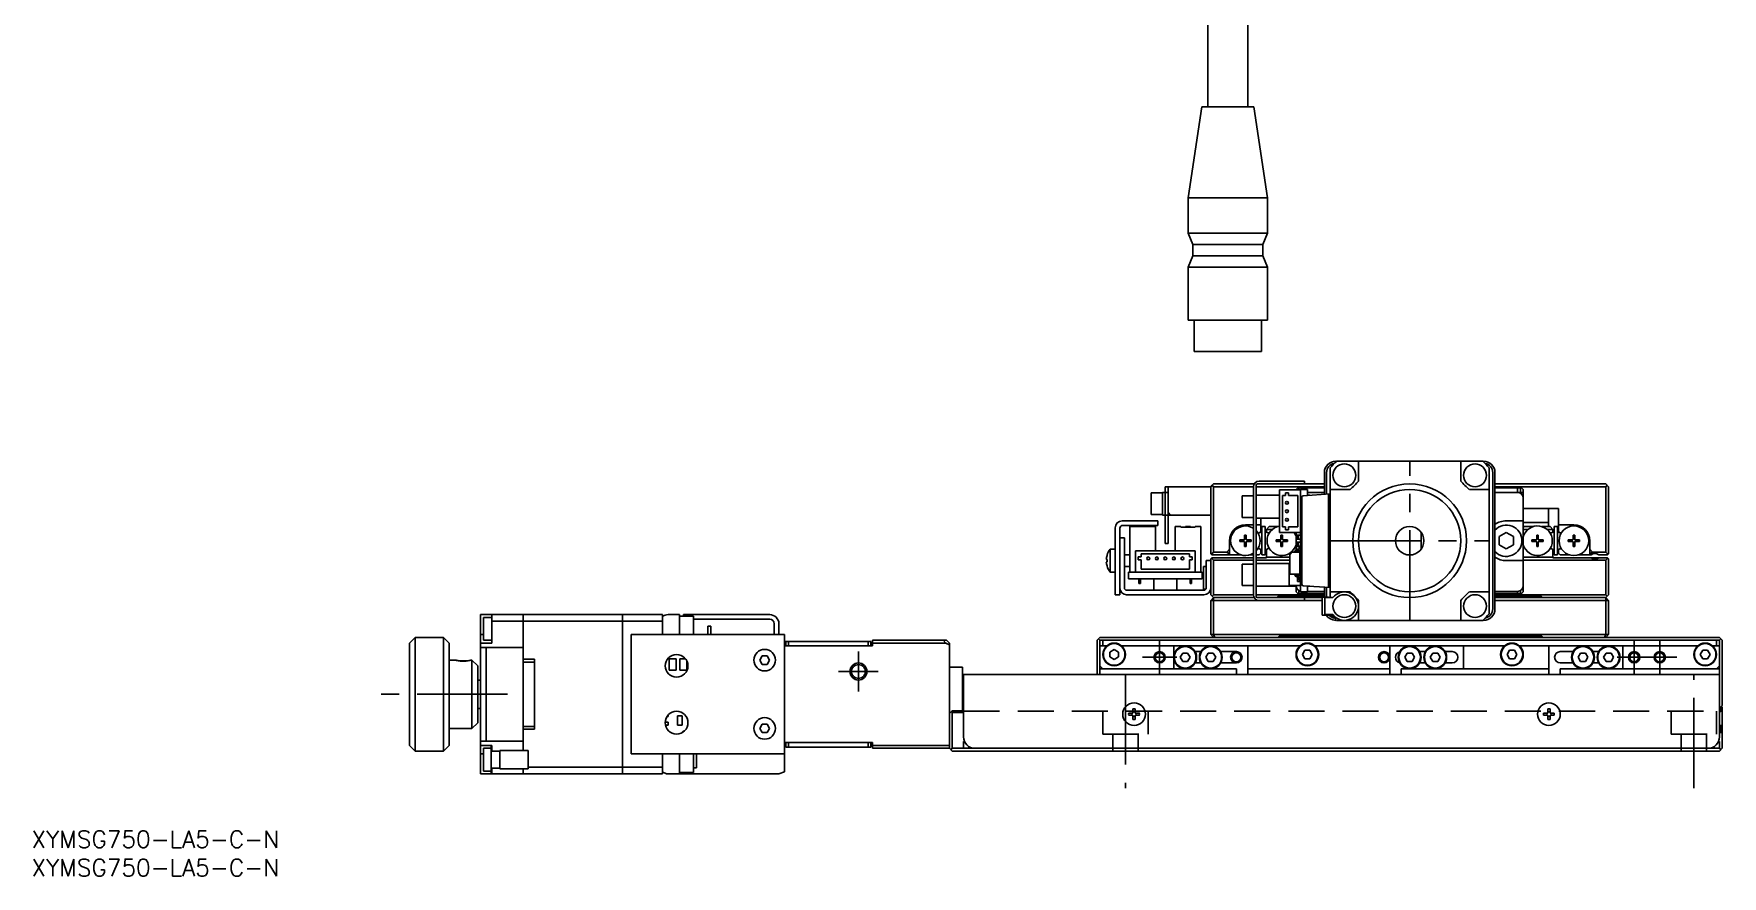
# Model space of a CAD drawing. Extents: x 0 to 484, y -8 to 382.
# Drawn here: x 0.4 to 297.5, y -8 to 140.2 of the extents above; entities that cross this region are included whole.
import ezdxf

# ---------------------------------------------------------------- set-up
doc = ezdxf.new("R2010")
doc.units = 0
doc.header["$LTSCALE"] = 0.5
doc.linetypes.add('CENTER', pattern=[50.8, 31.75, -6.35, 6.35, -6.35])
doc.linetypes.add('DASHED', pattern=[19.05, 12.7, -6.35])
for name, color, linetype in [('MSM_CENTER', 1, 'CENTER'), ('MSM_CONTINUOUS', 7, 'CONTINUOUS'), ('MSM_DASHED', 4, 'DASHED'), ('MSM_NARROW', 5, 'CONTINUOUS'), ('MSM_PART_NUMBER', 7, 'CONTINUOUS')]:
    doc.layers.add(name, color=color, linetype=linetype)
doc.styles.get("Standard").update_dxf_attribs({"font": 'txt.shx', "height": 1, "bigfont": 'bigfont.shx'})

# ---------------------------------------------------------------- blocks, each defined once
blk = doc.blocks.new('*U2')
at = {"layer": 'MSM_PART_NUMBER'}
blk.add_text('XYMSG750-LA5-C-N', height=3, dxfattribs=at).set_placement((0, -3))
blk = doc.blocks.new('*U3')
at = {"layer": 'MSM_PART_NUMBER'}
blk.add_text('XYMSG750-LA5-C-N', height=3, dxfattribs=at).set_placement((0, -8))

msp = doc.modelspace()

# ---------------------------------------------------------------- linework, layer by layer
at = {"layer": 'MSM_CENTER'}
for p, q in [((242.5, 37), (242.5, 65)), ((228.5, 51), (256.5, 51)), ((198.5, 27.5), (198.5, 33.5)), ((282, 27.5), (282, 33.5)), ((286.5, 27.5), (286.5, 33.5)), ((145.5, 31.5), (145.5, 24.5)), ((201.5, 30.5), (195.5, 30.5)), ((289.5, 30.5), (279, 30.5)), ((149, 28), (142, 28)), ((192.5, 27.5), (192.5, 7.5)), ((292.5, 7.5), (292.5, 27.5)), ((83.75, 24), (59.75, 24))]:
    msp.add_line(p, q, dxfattribs=at)
at = {"layer": 'MSM_CONTINUOUS'}
for p, q in [((207, 175.31), (207, 127.31)), ((214, 127.31), (214, 175.31)), ((205.93, 127.31), (203.5, 111.31)), ((205.93, 127.31), (215.07, 127.31)), ((217.5, 111.31), (215.07, 127.31)), ((217.5, 111.31), (203.5, 111.31)), ((203.5, 111.31), (203.5, 105.11)), ((217.5, 105.11), (217.5, 111.31)), ((203.5, 105.11), (217.5, 105.11)), ((203.5, 105.11), (204.35, 103.11)), ((216.65, 103.11), (217.5, 105.11)), ((204.35, 101.11), (203.5, 99.11)), ((216.65, 103.11), (204.35, 103.11)), ((204.35, 103.11), (204.35, 101.11)), ((204.35, 101.11), (216.65, 101.11)), ((216.65, 101.11), (216.65, 103.11)), ((217.5, 99.11), (216.65, 101.11)), ((217.5, 99.11), (203.5, 99.11)), ((203.5, 99.11), (203.5, 89.81)), ((217.5, 89.81), (217.5, 99.11)), ((217.5, 89.81), (203.5, 89.81)), ((204.55, 89.81), (204.55, 84.31)), ((216.45, 84.31), (216.45, 89.81)), ((216.45, 84.31), (204.55, 84.31)), ((227.5, 59.18), (227.5, 63)), ((227.88, 59.21), (227.88, 63)), ((228.5, 41), (228.5, 63.85)), ((229.65, 65), (255.35, 65)), ((233.5, 65), (233.5, 61.5)), ((251.5, 61.5), (251.5, 65)), ((256.5, 63.85), (256.5, 38.15)), ((257.12, 63), (257.12, 39)), ((257.5, 63), (257.5, 39)), ((199, 55.5), (199, 59.5)), ((200, 59.5), (199, 59.5)), ((199.5, 59.5), (199.5, 60.5)), ((199.5, 60.5), (207.5, 60.5)), ((199.5, 59.5), (199.5, 57.5)), ((200, 50.5), (200, 60.5)), ((207.75, 60.75), (207.5, 60.5)), ((207.5, 48.7), (207.5, 60.5)), ((207.75, 60.75), (208, 61)), ((208, 60.5), (207.75, 60.75)), ((208, 61), (215.13, 61)), ((208, 60.5), (208, 49)), ((215, 60.5), (208, 60.5)), ((215, 60.5), (215, 41.5)), ((215.5, 60.8), (215.5, 41.2)), ((227.5, 60.5), (215.5, 60.5)), ((215.7, 61), (224, 61)), ((224, 61.5), (216, 61.5)), ((219.6, 52.43), (219.6, 59.93)), ((219.6, 59.93), (223.3, 59.93)), ((220.65, 59.43), (221.15, 59.43)), ((220.65, 58.93), (220.65, 59.43)), ((221.15, 59.43), (221.15, 58.93)), ((223, 60.5), (222.5, 60)), ((222.5, 60), (222.5, 59.93)), ((223, 59.93), (223, 60.3)), ((223, 60.3), (227.5, 60.3)), ((223.3, 60), (223.3, 42)), ((224.5, 60), (223.3, 60)), ((223.5, 60.3), (223.5, 60)), ((224, 61.5), (224, 61)), ((224, 61), (227.5, 61)), ((224.5, 60), (224.5, 58.97)), ((224.5, 59.5), (227.5, 59.5)), ((232, 60), (228.5, 60)), ((256.5, 60), (253, 60)), ((257.5, 61), (277, 61)), ((277, 60.5), (257.5, 60.5)), ((257.5, 60.3), (262, 60.3)), ((257.5, 59.5), (261.5, 59.5)), ((261.5, 59.5), (261.5, 60.3)), ((261.5, 59.5), (262.5, 59.5)), ((262.5, 60), (262, 60.5)), ((262, 60.3), (262, 59.5)), ((262.5, 42), (262.5, 60)), ((277, 61), (277.5, 60.5)), ((277.25, 60.75), (277, 60.5)), ((277, 49), (277, 60.5)), ((277.5, 60.5), (277.5, 48.7)), ((197, 59.4), (197, 55.6)), ((199, 59.4), (197, 59.4)), ((199.5, 57.5), (199.5, 55.5)), ((213, 58.9), (213, 55.1)), ((215, 58.9), (213, 58.9)), ((219.6, 59), (215.5, 59)), ((220.1, 58.93), (220.65, 58.93)), ((220.1, 53.43), (220.1, 58.93)), ((221.15, 58.93), (222.8, 58.93)), ((222.8, 58.93), (222.8, 53.43)), ((223.5, 43.38), (223.5, 58.62)), ((223.78, 58.92), (228.5, 59.25)), ((224.92, 59), (224.5, 59)), ((228.2, 42.77), (228.2, 59.23)), ((262.5, 56.7), (268.7, 56.7)), ((266.95, 53.5), (266.95, 56.7)), ((268.7, 56.7), (268.7, 52.55)), ((198.2, 54.5), (191.9, 54.5)), ((192, 53.7), (198.2, 53.7)), ((193.25, 45.5), (193.25, 53.5)), ((193.25, 53.5), (197.75, 53.5)), ((197, 55.6), (199, 55.6)), ((197.75, 53.5), (197.75, 49.2)), ((198.2, 54.5), (198.2, 53.7)), ((199, 55.5), (207.5, 55.5)), ((199.5, 55.5), (199.5, 50.5)), ((200.5, 55.5), (200, 56)), ((201.25, 49.2), (201.25, 53.5)), ((201.25, 53.5), (202.25, 53.5)), ((202.25, 53.5), (202.25, 53.4)), ((203.05, 53.4), (203.05, 53.5)), ((203.95, 53.5), (203.05, 53.5)), ((203.42, 53.4), (203.42, 53.5)), ((203.57, 53.4), (203.57, 53.5)), ((203.95, 53.4), (203.95, 53.5)), ((204.75, 53.5), (204.75, 53.4)), ((204.75, 53.5), (205.75, 53.5)), ((205.75, 53.5), (205.75, 45.5)), ((213, 55.1), (215, 55.1)), ((213.6, 53.8), (215, 53.8)), ((215.5, 55), (219.6, 55)), ((215.5, 53.8), (216.3, 53.8)), ((216.3, 52.55), (216.3, 55)), ((217.1, 53.5), (216.5, 53.5)), ((216.5, 53.5), (216.5, 48.5)), ((217.1, 53.5), (217.1, 48.5)), ((217.8, 53.5), (217.3, 53)), ((217.8, 53.5), (219.29, 53.5)), ((262.5, 54.5), (259.5, 54.5)), ((262.5, 54.2), (266.95, 54.2)), ((262.5, 53.5), (264.29, 53.5)), ((262.7, 53.5), (262.5, 53.3)), ((265.71, 53.5), (267.2, 53.5)), ((267.7, 53), (267.2, 53.5)), ((268.5, 53.5), (267.9, 53.5)), ((267.9, 53.5), (267.9, 48.5)), ((268.5, 53.5), (268.5, 48.5)), ((268.7, 53.8), (271.4, 53.8)), ((190.7, 41.5), (190.7, 53.3)), ((191.5, 53.2), (191.5, 41.5)), ((191.5, 51.5), (192.3, 51.5)), ((192.3, 42.7), (192.3, 51.5)), ((204.75, 53.4), (202.25, 53.4)), ((210.8, 51), (210.8, 48.5)), ((212.6, 50.86), (212.6, 51.15)), ((213.39, 51.15), (212.6, 51.15)), ((213.39, 50.86), (212.6, 50.86)), ((213.13, 51.15), (213.13, 50.86)), ((213.45, 52), (213.74, 52)), ((213.45, 51.21), (213.45, 52)), ((213.74, 51.47), (213.45, 51.47)), ((213.45, 50), (213.45, 50.8)), ((213.74, 50.53), (213.45, 50.53)), ((213.74, 51.21), (213.74, 52)), ((213.74, 50), (213.74, 50.8)), ((214.6, 51.15), (213.8, 51.15)), ((214.6, 50.86), (213.8, 50.86)), ((214.07, 50.86), (214.07, 51.15)), ((214.6, 50.86), (214.6, 51.15)), ((216.3, 52.55), (216.04, 52.4)), ((218.34, 53), (217.3, 53)), ((217.3, 53), (217.3, 52.54)), ((217.44, 52.46), (217.3, 52.54)), ((219, 50.86), (219, 51.15)), ((219.79, 51.15), (219, 51.15)), ((219.79, 50.86), (219, 50.86)), ((219.53, 51.15), (219.53, 50.86)), ((219.6, 52.43), (223.3, 52.43)), ((219.85, 52), (220.14, 52)), ((219.85, 51.21), (219.85, 52)), ((220.14, 51.47), (219.85, 51.47)), ((219.85, 50), (219.85, 50.8)), ((220.14, 50.53), (219.85, 50.53)), ((220.65, 53.43), (220.1, 53.43)), ((220.14, 51.21), (220.14, 52)), ((220.14, 50), (220.14, 50.8)), ((221, 51.15), (220.2, 51.15)), ((221, 50.86), (220.2, 50.86)), ((220.47, 50.86), (220.47, 51.15)), ((220.65, 52.93), (220.65, 53.43)), ((221.15, 52.93), (220.65, 52.93)), ((221, 50.86), (221, 51.15)), ((221.15, 53.43), (221.15, 52.93)), ((222.8, 53.43), (221.15, 53.43)), ((222.5, 49.41), (222.5, 52.43)), ((223.3, 52), (222.5, 52)), ((223.3, 51.25), (222.5, 51.25)), ((223.3, 50.75), (222.5, 50.75)), ((222.75, 51.25), (222.75, 52)), ((222.75, 50), (222.75, 50.75)), ((222.87, 51.25), (222.87, 52)), ((222.87, 50), (222.87, 50.75)), ((244.5, 49.5), (244.5, 52.5)), ((258.25, 51.72), (259.5, 52.44)), ((258.25, 50.28), (258.25, 51.72)), ((259.5, 52.44), (260.75, 51.72)), ((260.75, 51.72), (260.75, 50.28)), ((263.34, 53), (262.5, 53)), ((264, 50.86), (264, 51.15)), ((264.79, 51.15), (264, 51.15)), ((264.79, 50.86), (264, 50.86)), ((264.53, 51.15), (264.53, 50.86)), ((264.85, 52), (265.14, 52)), ((264.85, 51.21), (264.85, 52)), ((265.14, 51.47), (264.85, 51.47)), ((264.85, 50), (264.85, 50.8)), ((265.14, 50.53), (264.85, 50.53)), ((265.14, 51.21), (265.14, 52)), ((265.14, 50), (265.14, 50.8)), ((266, 51.15), (265.2, 51.15)), ((266, 50.86), (265.2, 50.86)), ((265.47, 50.86), (265.47, 51.15)), ((266, 50.86), (266, 51.15)), ((267.7, 53), (266.66, 53)), ((267.7, 52.54), (267.56, 52.46)), ((267.7, 53), (267.7, 52.54)), ((268.7, 52.55), (268.96, 52.4)), ((270.4, 50.86), (270.4, 51.15)), ((271.19, 51.15), (270.4, 51.15)), ((271.19, 50.86), (270.4, 50.86)), ((270.93, 51.15), (270.93, 50.86)), ((271.25, 52), (271.54, 52)), ((271.25, 51.21), (271.25, 52)), ((271.54, 51.47), (271.25, 51.47)), ((271.25, 50), (271.25, 50.8)), ((271.54, 50.53), (271.25, 50.53)), ((271.54, 51.21), (271.54, 52)), ((271.54, 50), (271.54, 50.8)), ((272.4, 51.15), (271.6, 51.15)), ((272.4, 50.86), (271.6, 50.86)), ((271.87, 50.86), (271.87, 51.15)), ((272.4, 50.86), (272.4, 51.15)), ((274.2, 48.5), (274.2, 51)), ((189.11, 47.7), (189.24, 47.7)), ((189.24, 48.45), (189.24, 48.43)), ((189.24, 47.7), (189.24, 47.3)), ((189.8, 49.5), (189.8, 45.5)), ((190.7, 49.5), (189.8, 49.5)), ((193.25, 48.5), (192.3, 48.5)), ((194.25, 49.2), (194.25, 45.5)), ((194.25, 49.2), (204.75, 49.2)), ((194.75, 48.15), (195.25, 48.15)), ((194.75, 47.65), (194.75, 48.15)), ((195.25, 47.65), (194.75, 47.65)), ((195.25, 48.7), (203.75, 48.7)), ((195.25, 48.15), (195.25, 48.7)), ((195.25, 46), (195.25, 47.65)), ((199.5, 50.5), (200, 50.5)), ((203.75, 48.7), (203.75, 48.15)), ((203.75, 48.15), (204.25, 48.15)), ((204.25, 47.65), (203.75, 47.65)), ((203.75, 47.65), (203.75, 46)), ((204.25, 48.15), (204.25, 47.65)), ((204.75, 49.2), (204.75, 45.5)), ((207.5, 48.7), (207.6, 48.6)), ((207.5, 47.8), (207.65, 47.95)), ((207.5, 41.5), (207.5, 47.8)), ((207.6, 48.6), (208, 49)), ((207.7, 48.5), (207.6, 48.6)), ((207.65, 47.95), (207.7, 48)), ((208, 47.6), (207.65, 47.95)), ((212.89, 48.5), (207.7, 48.5)), ((207.7, 48), (215, 48)), ((208, 49), (210.3, 49)), ((208, 47.6), (208, 41.5)), ((215, 47.6), (208, 47.6)), ((210.8, 49.5), (210.3, 49)), ((210.3, 49), (210.8, 48.65)), ((213.45, 50), (213.74, 50)), ((214.31, 48.5), (215, 48.5)), ((215.5, 48.5), (216, 48.5)), ((215.5, 48), (217.3, 48)), ((221.42, 47.6), (215.5, 47.6)), ((216, 48.5), (216.3, 48.8)), ((216.04, 49.6), (216.3, 49.45)), ((216.3, 48.8), (216.3, 49.45)), ((217.1, 48.5), (216.5, 48.5)), ((217.3, 49.46), (217.68, 49.67)), ((217.3, 48), (217.3, 49.46)), ((217.3, 48.1), (221.42, 48.1)), ((219.85, 50), (220.14, 50)), ((221.42, 45.2), (221.42, 48.58)), ((221.45, 48.65), (221.77, 48.97)), ((221.84, 49), (223.1, 49)), ((222.31, 49.11), (222.31, 49)), ((223.07, 50), (222.5, 50)), ((223.06, 49.5), (222.5, 49.5)), ((222.54, 49.11), (222.54, 49)), ((222.97, 49.44), (222.64, 49.44)), ((222.64, 49.21), (222.97, 49.21)), ((222.75, 49.44), (222.75, 49.5)), ((222.75, 49), (222.75, 49.21)), ((222.87, 49.44), (222.87, 49.5)), ((222.87, 49), (222.87, 49.21)), ((223.07, 49.54), (223.07, 50.05)), ((223.07, 50.05), (223.3, 50.05)), ((223.07, 49.8), (223.3, 49.8)), ((223.07, 49.73), (223.3, 49.73)), ((223.2, 48.9), (223.2, 45.2)), ((223.3, 48.31), (223.2, 48.31)), ((223.3, 49.5), (223.3, 49.5)), ((259.5, 49.56), (258.25, 50.28)), ((260.75, 50.28), (259.5, 49.56)), ((262.5, 48.1), (267.7, 48.1)), ((277, 47.6), (262.5, 47.6)), ((264.85, 50), (265.14, 50)), ((267.32, 49.67), (267.7, 49.46)), ((267.7, 49.46), (267.7, 48)), ((267.7, 48), (277.3, 48)), ((268.5, 48.5), (267.9, 48.5)), ((268.96, 49.6), (268.7, 49.45)), ((268.7, 49.45), (268.7, 48.8)), ((268.7, 48.8), (269, 48.5)), ((269, 48.5), (270.69, 48.5)), ((271.25, 50), (271.54, 50)), ((272.11, 48.5), (274.44, 48.5)), ((274.7, 49), (274.2, 49.5)), ((274.2, 48.65), (274.7, 49)), ((274.7, 49), (277, 49)), ((277.3, 48.5), (275.76, 48.5)), ((277, 49), (277.4, 48.6)), ((277.35, 47.95), (277, 47.6)), ((277, 41.5), (277, 47.6)), ((277.5, 48.7), (277.3, 48.5)), ((277.3, 48), (277.35, 47.95)), ((277.35, 47.95), (277.5, 47.8)), ((277.5, 47.8), (277.5, 41.5)), ((189.24, 47.3), (189.11, 47.3)), ((189.24, 46.57), (189.24, 46.55)), ((189.8, 45.5), (190.7, 45.5)), ((192.3, 46.5), (193.25, 46.5)), ((193, 44.3), (193, 45.5)), ((206, 45.5), (193, 45.5)), ((203.75, 46), (195.25, 46)), ((206, 44.3), (206, 45.5)), ((206.2, 42.5), (206.2, 46.5)), ((206.7, 46.5), (206.2, 46.5)), ((206.7, 42.7), (206.7, 47.5)), ((206.7, 47.5), (207.5, 47.5)), ((213, 46.9), (213, 43.1)), ((215, 46.9), (213, 46.9)), ((221.42, 47), (215.5, 47)), ((221.3, 46.9), (221.3, 43.1)), ((221.42, 46.9), (221.3, 46.9)), ((223.1, 45.1), (221.52, 45.1)), ((222.31, 45.1), (222.31, 44.99)), ((222.54, 45.1), (222.54, 44.99)), ((222.64, 44.89), (222.97, 44.89)), ((222.97, 44.66), (222.64, 44.66)), ((222.75, 44.89), (222.75, 45.1)), ((222.75, 43.83), (222.75, 44.66)), ((223.3, 47.5), (223.2, 47.5)), ((223.3, 46.9), (223.2, 46.9)), ((223.3, 46.78), (223.2, 46.78)), ((223.3, 44.78), (223.22, 44.78)), ((259.5, 47.5), (262.5, 47.5)), ((192.7, 42.3), (206.3, 42.3)), ((206, 44.3), (193, 44.3)), ((194.87, 44.3), (194.87, 43.5)), ((194.87, 43.5), (195.12, 43.5)), ((195.12, 44.3), (195.12, 43.5)), ((197.5, 44.3), (197.5, 42.3)), ((201.5, 42.3), (201.5, 44.3)), ((203.87, 44.3), (203.87, 43.5)), ((203.87, 43.5), (204.12, 43.5)), ((204.12, 44.3), (204.12, 43.5)), ((206.2, 42.5), (206.65, 42.5)), ((213, 43.1), (215, 43.1)), ((215.5, 43), (222.5, 43)), ((221.3, 43.1), (223.3, 43.1)), ((222.5, 43), (222.5, 42.5)), ((222.5, 42.5), (222.7, 42.5)), ((222.5, 42), (222.5, 42.5)), ((222.5, 42), (223, 41.5)), ((223.3, 43.83), (222.75, 43.83)), ((223, 41.7), (223, 42.23)), ((227.5, 41.7), (223, 41.7)), ((223.07, 44.56), (223.07, 44.05)), ((223.3, 44.36), (223.07, 44.36)), ((223.3, 44.3), (223.07, 44.3)), ((223.3, 44.05), (223.07, 44.05)), ((224.5, 42), (223.3, 42)), ((223.5, 42), (223.5, 41.7)), ((228.5, 42.75), (223.78, 43.08)), ((224.5, 43.03), (224.5, 42)), ((224.5, 43), (224.92, 43)), ((224.5, 42.1), (227.5, 42.1)), ((227.5, 41.1), (227.5, 42.82)), ((227.88, 41.1), (227.88, 42.79)), ((228.5, 42), (232, 42)), ((253, 42), (256.5, 42)), ((257.5, 42.1), (261.5, 42.1)), ((262, 41.7), (257.5, 41.7)), ((261.5, 41.7), (261.5, 42.1)), ((262, 42.23), (262, 41.7)), ((262, 41.5), (262.5, 42)), ((262.3, 42.5), (262.5, 42.5)), ((191.5, 41.5), (190.7, 41.5)), ((192.7, 41.5), (206.3, 41.5)), ((207.75, 41.25), (207.5, 41.5)), ((207.5, 40.5), (208, 41)), ((207.5, 40.5), (216, 40.5)), ((207.5, 34.5), (207.5, 40.5)), ((208, 41.5), (207.75, 41.25)), ((208, 41), (207.75, 41.25)), ((208, 41.5), (215, 41.5)), ((208, 41), (208, 34.5)), ((215.13, 41), (208, 41)), ((215.5, 41.5), (227.5, 41.5)), ((215.7, 41), (224, 41)), ((224, 40.5), (216, 40.5)), ((219.1, 41), (219.4, 41.3)), ((227.5, 41.3), (219.4, 41.3)), ((224, 41), (227.1, 41)), ((224, 41), (224, 40.5)), ((227.1, 40.5), (224, 40.5)), ((228.2, 41.1), (227.1, 41.1)), ((227.1, 41.1), (227.1, 37.9)), ((227.6, 38), (227.6, 41)), ((227.6, 41), (229, 41)), ((228.2, 41), (228.2, 41.1)), ((233.5, 40.5), (233.5, 37)), ((251.5, 37), (251.5, 40.5)), ((257.5, 41.5), (277, 41.5)), ((265.6, 41.3), (257.5, 41.3)), ((257.5, 41), (277, 41)), ((277.5, 40.5), (257.5, 40.5)), ((265.6, 41.3), (265.9, 41)), ((277.25, 41.25), (277, 41.5)), ((277.5, 41.5), (277, 41)), ((277, 34.5), (277, 41)), ((277.5, 40.5), (277, 41)), ((277.5, 40.5), (277.5, 34.5)), ((79, 38), (86.5, 38)), ((79, 10), (79, 38)), ((79.5, 33.5), (79.5, 37.5)), ((81, 37.5), (79.5, 37.5)), ((81, 38), (81, 33)), ((86.5, 36.85), (81, 36.85)), ((86.5, 14.1), (86.5, 38)), ((86.5, 37.99), (86.51, 37.99)), ((86.5, 36.84), (86.51, 36.84)), ((86.51, 38), (86.51, 29.65)), ((104, 38), (86.51, 38)), ((104, 36.85), (86.51, 36.85)), ((104, 10), (104, 38)), ((104, 37.99), (104.01, 37.99)), ((104, 36.84), (104.01, 36.84)), ((111, 38), (104.01, 38)), ((104.01, 38), (104.01, 10)), ((111, 36.85), (104.01, 36.85)), ((111, 38), (111, 34.5)), ((112, 38), (114, 38)), ((114, 38), (114, 34.5)), ((116.5, 37.75), (114, 37.75)), ((114.7, 37.75), (114.7, 38)), ((114.7, 38), (129.9, 38)), ((115.2, 38), (115.2, 37.75)), ((116.5, 34.5), (116.5, 37.75)), ((129.9, 37.2), (116.5, 37.2)), ((119, 34.5), (119, 36)), ((119.5, 36), (119, 36)), ((119.5, 34.5), (119.5, 36)), ((130.7, 34.5), (130.7, 36.4)), ((131.5, 34.5), (131.5, 36.4)), ((227.1, 37.9), (228.2, 37.9)), ((229, 38), (227.6, 38)), ((228.2, 37.9), (228.2, 38)), ((255.35, 37), (229.65, 37)), ((67.5, 34), (66.5, 33)), ((66.5, 15), (66.5, 33)), ((67.5, 34), (67.5, 14)), ((72.5, 34), (67.5, 34)), ((72.5, 14), (72.5, 34)), ((73.5, 33), (72.5, 34)), ((73.5, 33), (73.5, 15)), ((79, 34.5), (79.5, 34.5)), ((81, 33), (79, 33)), ((79.5, 33.5), (81, 33.5)), ((105.5, 13.5), (105.5, 34.5)), ((105.5, 34.5), (132.5, 34.5)), ((132.5, 10.38), (132.5, 34.5)), ((147.7, 33.3), (132.5, 33.3)), ((132.7, 32.5), (132.7, 33.3)), ((133.2, 33.3), (133.2, 32.5)), ((147.2, 32.5), (147.2, 33.3)), ((147.7, 33.3), (147.7, 32.5)), ((148, 33.5), (148, 32.5)), ((148, 33.5), (161, 33.5)), ((160.89, 33), (148, 33)), ((160.89, 33), (160.39, 33.5)), ((161.5, 32.69), (160.89, 33)), ((161, 33.5), (161.5, 33)), ((161.5, 14.5), (161.5, 33)), ((188, 34), (187.5, 33.5)), ((187.5, 27.5), (187.5, 33.5)), ((188, 33.5), (187.75, 33.75)), ((188, 34), (297, 34)), ((188, 33.5), (297, 33.5)), ((188, 33.5), (188, 27.5)), ((188.5, 33.5), (188.5, 32.5)), ((207.5, 34.5), (277.5, 34.5)), ((207.5, 34.5), (208, 34)), ((208.21, 34), (208, 34.5)), ((219.3, 34), (219.6, 34.3)), ((265.7, 34.3), (219.6, 34.3)), ((265.7, 34.3), (266, 34)), ((277, 34.5), (276.79, 34)), ((277.5, 34.5), (277, 34)), ((296.5, 32.5), (296.5, 33.5)), ((297.25, 33.75), (297, 34)), ((297.25, 33.75), (297, 33.5)), ((297, 33.5), (297, 16.5)), ((297.5, 33.5), (297.25, 33.75)), ((297.5, 33.5), (297.5, 22)), ((74.75, 30), (73.5, 30)), ((77.25, 30), (77.5, 30)), ((77.5, 18), (77.5, 30)), ((77.5, 30), (78.5, 29)), ((79.2, 32.23), (79, 32.23)), ((79.2, 32.25), (79.2, 32.23)), ((79.2, 32.25), (80, 32.25)), ((80, 15.75), (80, 32.25)), ((80, 32.24), (80.01, 32.24)), ((80.01, 32.25), (86.5, 32.25)), ((80.01, 32.25), (80.01, 15.75)), ((86.51, 30.15), (88.5, 30.15)), ((88.5, 17.85), (88.5, 30.15)), ((112.18, 30.22), (112.18, 28.22)), ((113.43, 30.22), (112.18, 30.22)), ((113.43, 28.22), (113.43, 30.22)), ((115.08, 30.22), (114.08, 30.22)), ((114.08, 30.22), (114.08, 28.22)), ((115.33, 28.22), (115.33, 29.8)), ((128.13, 30), (128.57, 30.75)), ((128.57, 29.25), (128.13, 30)), ((128.57, 30.75), (129.43, 30.75)), ((129.43, 30.75), (129.87, 30)), ((129.87, 30), (129.43, 29.25)), ((132.5, 32.5), (148, 32.5)), ((189.18, 32.5), (188, 32.5)), ((189.75, 31.43), (190.5, 31.87)), ((189.75, 30.57), (189.75, 31.43)), ((190.5, 30.13), (189.75, 30.57)), ((190.5, 31.87), (191.25, 31.43)), ((191.25, 30.57), (190.5, 30.13)), ((191.25, 31.43), (191.25, 30.57)), ((223.18, 32.5), (191.82, 32.5)), ((201, 32.5), (201, 28.5)), ((202.13, 30.5), (202.57, 31.25)), ((202.57, 29.75), (202.13, 30.5)), ((202.57, 31.25), (203.43, 31.25)), ((203.43, 29.75), (202.57, 29.75)), ((203.43, 31.25), (203.87, 30.5)), ((203.87, 30.5), (203.43, 29.75)), ((205.77, 31.5), (204.73, 31.5)), ((206.63, 30.5), (207.07, 31.25)), ((207.07, 29.75), (206.63, 30.5)), ((207.07, 31.25), (207.93, 31.25)), ((207.93, 29.75), (207.07, 29.75)), ((207.93, 31.25), (208.37, 30.5)), ((208.37, 30.5), (207.93, 29.75)), ((212, 31.5), (209.23, 31.5)), ((214, 27.5), (214, 32.5)), ((223.63, 31), (224.07, 31.75)), ((224.07, 30.25), (223.63, 31)), ((224.07, 31.75), (224.93, 31.75)), ((224.93, 30.25), (224.07, 30.25)), ((224.93, 31.75), (225.37, 31)), ((225.37, 31), (224.93, 30.25)), ((259.18, 32.5), (225.82, 32.5)), ((239, 27.5), (239, 32.5)), ((241.63, 30.5), (242.07, 31.25)), ((242.07, 29.75), (241.63, 30.5)), ((242.07, 31.25), (242.93, 31.25)), ((242.93, 29.75), (242.07, 29.75)), ((242.93, 31.25), (243.37, 30.5)), ((243.37, 30.5), (242.93, 29.75)), ((245.27, 31.5), (244.23, 31.5)), ((246.13, 30.5), (246.57, 31.25)), ((246.57, 29.75), (246.13, 30.5)), ((246.57, 31.25), (247.43, 31.25)), ((247.43, 29.75), (246.57, 29.75)), ((247.43, 31.25), (247.87, 30.5)), ((247.87, 30.5), (247.43, 29.75)), ((250, 31.5), (248.73, 31.5)), ((252, 32.5), (252, 28.5)), ((259.63, 31), (260.07, 31.75)), ((260.07, 30.25), (259.63, 31)), ((260.07, 31.75), (260.93, 31.75)), ((260.93, 30.25), (260.07, 30.25)), ((260.93, 31.75), (261.37, 31)), ((261.37, 31), (260.93, 30.25)), ((293.18, 32.5), (261.82, 32.5)), ((267, 27.5), (267, 32.5)), ((271.27, 31.5), (269, 31.5)), ((272.13, 30.5), (272.57, 31.25)), ((272.57, 29.75), (272.13, 30.5)), ((272.57, 31.25), (273.43, 31.25)), ((273.43, 29.75), (272.57, 29.75)), ((273.43, 31.25), (273.87, 30.5)), ((273.87, 30.5), (273.43, 29.75)), ((275.77, 31.5), (274.73, 31.5)), ((276.63, 30.5), (277.07, 31.25)), ((277.07, 29.75), (276.63, 30.5)), ((277.07, 31.25), (277.93, 31.25)), ((277.93, 29.75), (277.07, 29.75)), ((277.93, 31.25), (278.37, 30.5)), ((278.37, 30.5), (277.93, 29.75)), ((280, 32.5), (280, 28.5)), ((293.63, 31), (294.07, 31.75)), ((294.07, 30.25), (293.63, 31)), ((294.07, 31.75), (294.93, 31.75)), ((294.93, 30.25), (294.07, 30.25)), ((294.93, 31.75), (295.37, 31)), ((295.37, 31), (294.93, 30.25)), ((297, 32.5), (295.82, 32.5)), ((78.5, 29), (78.5, 19)), ((86.5, 29.65), (88.5, 29.65)), ((112.18, 28.22), (113.43, 28.22)), ((114.08, 28.22), (115.33, 28.22)), ((129.43, 29.25), (128.57, 29.25)), ((163.8, 28.75), (161.5, 28.75)), ((163.8, 28.75), (163.8, 21.1)), ((164, 27), (163.8, 27)), ((164, 27.5), (164, 16.5)), ((164, 27.5), (297, 27.5)), ((188.5, 28.5), (188, 29)), ((188, 28.5), (212, 28.5)), ((204.73, 29.5), (205.77, 29.5)), ((209.23, 29.5), (212, 29.5)), ((212, 27.5), (212, 28.5)), ((214, 28.5), (239, 28.5)), ((267, 28.5), (241, 28.5)), ((241, 28.5), (241, 27.5)), ((244.23, 29.5), (245.27, 29.5)), ((248.73, 29.5), (250, 29.5)), ((269, 29.5), (271.27, 29.5)), ((297, 28.5), (269, 28.5)), ((269, 28.5), (269, 27.5)), ((274.73, 29.5), (275.77, 29.5)), ((297, 29), (296.5, 28.5)), ((79, 26.5), (78.5, 26.5)), ((78.5, 21.5), (79, 21.5)), ((161.85, 20.95), (161.5, 20.6)), ((162, 21.1), (161.85, 20.95)), ((161.85, 20.95), (162, 20.8)), ((161.9, 21), (164, 21)), ((162, 21.1), (164, 21.1)), ((162, 20.8), (162, 14.5)), ((164, 20.8), (162, 20.8)), ((193.8, 20.7), (193.8, 21.43)), ((194.2, 21.43), (194.2, 20.7)), ((266.8, 20.7), (266.8, 21.43)), ((267.2, 21.43), (267.2, 20.7)), ((297, 21.7), (297.1, 21.6)), ((297, 21.5), (297.1, 21.6)), ((297, 21.4), (297.1, 21.4)), ((297, 21.2), (297.5, 21.2)), ((297, 20.8), (297.2, 21)), ((297, 21), (297.5, 21)), ((297.1, 21.6), (297.5, 22)), ((297.35, 21.85), (297.5, 21.7)), ((297.4, 21.9), (297.4, 21.7)), ((297.5, 21.7), (297.5, 14.5)), ((73.5, 18), (77.5, 18)), ((78.5, 19), (77.5, 18)), ((86.5, 18.35), (88.5, 18.35)), ((86.51, 18.35), (86.51, 14.1)), ((86.51, 17.85), (88.5, 17.85)), ((112, 19.08), (111.5, 19.08)), ((111.55, 18.58), (112, 18.58)), ((111.81, 20.08), (112, 20.08)), ((112, 20.33), (112, 20.08)), ((112, 19.08), (112, 18.58)), ((113.67, 20.18), (113.67, 18.58)), ((114.47, 20.18), (113.67, 20.18)), ((113.67, 18.58), (114.47, 18.58)), ((114.47, 18.58), (114.47, 20.18)), ((128.13, 18), (128.57, 18.75)), ((128.57, 17.25), (128.13, 18)), ((128.57, 18.75), (129.43, 18.75)), ((129.43, 18.75), (129.87, 18)), ((129.87, 18), (129.43, 17.25)), ((193.07, 20.7), (193.8, 20.7)), ((193.8, 20.3), (193.07, 20.3)), ((193.8, 19.57), (193.8, 20.3)), ((194.2, 20.7), (194.93, 20.7)), ((194.2, 20.3), (194.2, 19.57)), ((194.93, 20.3), (194.2, 20.3)), ((266.07, 20.7), (266.8, 20.7)), ((266.8, 20.3), (266.07, 20.3)), ((266.8, 19.57), (266.8, 20.3)), ((267.2, 20.7), (267.93, 20.7)), ((267.2, 20.3), (267.2, 19.57)), ((267.93, 20.3), (267.2, 20.3)), ((297.3, 18.5), (297, 18.5)), ((297.3, 17.3), (297.3, 18.5)), ((66.5, 15), (67.5, 14)), ((72.5, 14), (73.5, 15)), ((79, 15.77), (79.2, 15.77)), ((79, 15), (81, 15)), ((79.2, 15.77), (79.2, 15.75)), ((80, 15.75), (79.2, 15.75)), ((80, 15.76), (80.01, 15.76)), ((86.5, 15.75), (80.01, 15.75)), ((80.9, 10), (80.9, 15)), ((81, 15), (81, 14)), ((129.43, 17.25), (128.57, 17.25)), ((132.5, 15.5), (148, 15.5)), ((132.7, 14.7), (132.7, 15.5)), ((133.2, 15.5), (133.2, 14.7)), ((147.2, 14.7), (147.2, 15.5)), ((147.7, 15.5), (147.7, 14.7)), ((148, 14.5), (148, 15.5)), ((148, 15), (161.5, 15)), ((164, 14.5), (164, 15.7)), ((297.3, 17.3), (297, 17.3)), ((297, 15.7), (297, 14.5)), ((67.5, 14), (72.5, 14)), ((79, 13.5), (79.5, 13.5)), ((79.5, 10.5), (79.5, 14.5)), ((80.9, 14.5), (79.5, 14.5)), ((80.9, 14), (82.4, 14)), ((87.4, 14.1), (82.4, 14.1)), ((82.4, 10.9), (82.4, 14.1)), ((87.4, 10.9), (87.4, 14.1)), ((132.5, 13.5), (105.5, 13.5)), ((111, 13.5), (111, 10)), ((114, 13.5), (114, 10)), ((116.5, 10.25), (116.5, 13.5)), ((117, 13.5), (117, 11.05)), ((147.7, 14.7), (132.7, 14.7)), ((161.5, 14.5), (148, 14.5)), ((162, 14), (161.5, 14.5)), ((162, 14.5), (161.75, 14.25)), ((162, 14.5), (297, 14.5)), ((297, 14), (162, 14)), ((297.25, 14.25), (297, 14.5)), ((297, 14), (297.5, 14.5)), ((86.5, 10), (79, 10)), ((79.5, 10.5), (80.9, 10.5)), ((82.4, 11), (80.9, 11)), ((81, 11), (81, 10)), ((87.4, 10.9), (82.4, 10.9)), ((86.5, 10), (86.5, 10.9)), ((86.5, 10.01), (86.51, 10.01)), ((86.51, 10.9), (86.51, 10)), ((104, 10), (86.51, 10)), ((104, 11.15), (87.4, 11.15)), ((104, 11.16), (104.01, 11.16)), ((104, 10.01), (104.01, 10.01)), ((111, 11.15), (104.01, 11.15)), ((111, 10), (104.01, 10)), ((131.5, 10), (112, 10)), ((114, 10.25), (116.5, 10.25)), ((117, 11.05), (116.5, 11.05)), ((131.5, 10), (132.5, 10.38))]:
    msp.add_line(p, q, dxfattribs=at)
for centre, radius in [((231, 62.5), 2), ((254, 62.5), 2), ((242.5, 51), 9), ((271.4, 51), 2.6), ((231, 39.5), 2), ((254, 39.5), 2), ((190.5, 31), 2), ((224.5, 31), 2), ((260.5, 31), 2), ((294.5, 31), 2), ((198.5, 30.5), 0.783), ((203, 30.5), 2), ((207.5, 30.5), 2), ((212, 30.5), 0.783), ((238, 30.5), 0.783), ((242.5, 30.5), 2), ((247, 30.5), 2), ((273, 30.5), 2), ((277.5, 30.5), 2), ((282, 30.5), 0.783), ((286.5, 30.5), 0.783), ((145.5, 28), 1.23)]:
    msp.add_circle(centre, radius, dxfattribs=at)
at = {"layer": 'MSM_CONTINUOUS', "extrusion": (0, 0, -1)}
for centre, radius in [((-242.5, 51), 10), ((-220.9, 57.68), 0.25), ((-220.9, 56.18), 0.25), ((-220.9, 54.68), 0.25), ((-242.5, 51), 2.5), ((-196.5, 47.9), 0.25), ((-198, 47.9), 0.25), ((-199.5, 47.9), 0.25), ((-201, 47.9), 0.25), ((-202.5, 47.9), 0.25), ((-190.5, 31), 1.9), ((-224.5, 31), 1.9), ((-260.5, 31), 1.9), ((-294.5, 31), 1.9), ((-113.5, 29), 2), ((-129, 30), 1.9), ((-203, 30.5), 1.9), ((-207.5, 30.5), 1.9), ((-242.5, 30.5), 1.9), ((-247, 30.5), 1.9), ((-273, 30.5), 1.9), ((-277.5, 30.5), 1.9), ((-113.5, 19), 2), ((-194, 20.5), 2), ((-267, 20.5), 2), ((-129, 18), 1.9)]:
    msp.add_circle(centre, radius, dxfattribs=at)
at = {"layer": 'MSM_CONTINUOUS'}
for centre, radius, start, end in [((229.5, 63), 2, 90, 180), ((255.5, 63), 2, 0, 90), ((216, 60.5), 1, 90, 180), ((261.5, 58.5), 1, 0, 90), ((191.9, 53.3), 1.2, 90, 180), ((259.5, 51), 3.5, 90, 124.8499), ((216.8, 51), 1.59, 100.8931, 126.1972), ((216.91, 50.89), 1.75, 120, 127.006), ((216.8, 51), 1.59, 53.8028, 79.1069), ((216.68, 50.89), 1.75, 52.994, 64.5052), ((268.2, 51), 1.59, 100.8931, 126.1972), ((268.31, 50.89), 1.75, 115.4948, 127.006), ((268.2, 51), 1.59, 53.8028, 79.1069), ((192.3, 47.5), 3.19, 163.0947, 176.4096), ((192.3, 47.5), 3.2, 141.3178, 162.73), ((216.91, 51.12), 1.75, 232.994, 240), ((216.8, 51), 1.59, 233.8028, 259.1069), ((216.8, 51), 1.59, 280.8931, 306.1972), ((216.68, 51.12), 1.75, 304.5052, 307.006), ((221.52, 48.58), 0.1, 135, 180), ((221.84, 48.9), 0.1, 90, 135), ((222.64, 49.11), 0.33, 90, 180), ((222.97, 49.54), 0.33, 270, 0), ((223.1, 48.9), 0.1, 0, 90), ((259.5, 51), 3.5, 235.1501, 270), ((268.31, 51.12), 1.75, 232.994, 235.4948), ((268.2, 51), 1.59, 233.8028, 259.1069), ((268.2, 51), 1.59, 280.8931, 306.1972), ((275.1, 47.75), 1, 48.5904, 131.4096), ((275.1, 48.75), 1, 228.5904, 311.4096), ((192.3, 47.5), 3.19, 183.5904, 196.9053), ((192.3, 47.5), 3.2, 197.27, 218.6822), ((221.52, 45.2), 0.1, 180, 270), ((222.64, 44.99), 0.33, 180, 270), ((222.97, 44.56), 0.33, 0, 90), ((223.1, 45.2), 0.1, 270, 0), ((192.7, 42.7), 1.2, 180, 270), ((206.3, 42.7), 1.2, 270, 0), ((223.5, 43.1), 1, 180, 258.463), ((231, 39.5), 2.5, 216.8699, 143.1301), ((261.5, 43.1), 1, 270, 0), ((216, 41.5), 1, 180, 270), ((255.5, 39), 2, 270, 0), ((129.9, 36.4), 1.6, 0, 90), ((229.5, 39), 2, 213.367, 270), ((76, 35.87), 6, 257.9755, 282.0245), ((212, 30.5), 1, 270, 90), ((241, 30.5), 1, 104.4775, 255.5225), ((250, 30.5), 1, 270, 90), ((269, 30.5), 1, 90, 270), ((194, 20.5), 0.435, 62.6335, 117.3665), ((267, 20.5), 0.435, 62.6335, 117.3665), ((297.1, 21.7), 0.3, 270, 0), ((194, 20.5), 0.435, 152.6335, 207.3665), ((194, 20.5), 0.435, 242.6335, 297.3665), ((194, 20.5), 0.435, 332.6335, 27.3665), ((267, 20.5), 0.435, 152.6335, 207.3665), ((267, 20.5), 0.435, 242.6335, 297.3665), ((267, 20.5), 0.435, 332.6335, 27.3665), ((166, 16.5), 2, 180, 270), ((295, 16.5), 2, 270, 0)]:
    msp.add_arc(centre, radius, start, end, dxfattribs=at)
at = {"layer": 'MSM_CONTINUOUS', "extrusion": (0, 0, -1)}
for centre, radius, start, end in [((-229.5, 63), 1.62, 0, 80.2735), ((-242.5, 51), 19, 42.5369, 47.4631), ((-242.5, 51), 19, 132.5369, 137.4631), ((-255.5, 63), 1.62, 99.7265, 180), ((-215.7, 60.8), 0.2, 0, 90), ((-219.34, 74.16), 19, 221.7998, 228.2002), ((-265.66, 74.16), 19, 311.7998, 318.2002), ((-223.8, 58.62), 0.3, 0, 86), ((-192, 53.2), 0.5, 0, 90), ((-213.6, 51), 2.6, 237.421, 122.579), ((-213.6, 51), 2.8, 0, 90), ((-220, 51), 2.6, 195.9424, 81.1501), ((-259.5, 51), 2.75, 43.3418, 316.6582), ((-265, 51), 2.6, 15.9424, 344.0576), ((-271.4, 51), 2.8, 90, 180), ((-213.39, 51.21), 0.06, 180, 270), ((-213.39, 50.8), 0.06, 90, 180), ((-213.8, 51.21), 0.06, 270, 0), ((-213.8, 50.8), 0.06, 0, 90), ((-213.6, 51), 2.6, 136.9509, 223.0491), ((-219.79, 51.21), 0.06, 180, 270), ((-219.79, 50.8), 0.06, 90, 180), ((-220.2, 51.21), 0.06, 270, 0), ((-220.2, 50.8), 0.06, 0, 90), ((-220, 51), 2.6, 146.7648, 164.0576), ((-264.79, 51.21), 0.06, 180, 270), ((-264.79, 50.8), 0.06, 90, 180), ((-265.2, 51.21), 0.06, 270, 0), ((-265.2, 50.8), 0.06, 0, 90), ((-268.08, 50.89), 1.75, 120, 127.006), ((-271.19, 51.21), 0.06, 180, 270), ((-271.19, 50.8), 0.06, 90, 180), ((-271.6, 51.21), 0.06, 270, 0), ((-271.6, 50.8), 0.06, 0, 90), ((-222.64, 49.11), 0.1, 0, 90), ((-222.97, 49.54), 0.1, 180, 270), ((-268.08, 51.12), 1.75, 232.994, 240), ((-222.64, 44.99), 0.1, 270, 0), ((-222.97, 44.56), 0.1, 90, 180), ((-192.7, 42.7), 0.4, 270, 0), ((-206.3, 42.7), 0.4, 180, 270), ((-223.8, 43.38), 0.3, 274, 360), ((-219.34, 27.84), 19, 131.7998, 138.2002), ((-265.66, 27.84), 19, 41.7998, 48.2002), ((-215.7, 41.2), 0.2, 270, 0), ((-255.5, 39), 1.62, 180, 260.2735), ((-112, 36.5), 1.5, 48.1897, 90), ((-129.9, 36.4), 0.8, 90, 180), ((-229.5, 39), 1.62, 279.7265, 321.8273), ((-242.5, 51), 19, 312.5369, 316.8264), ((-242.5, 51), 19, 222.5369, 227.4631), ((-194, 20.5), 0.95, 77.8468, 102.1532), ((-267, 20.5), 0.95, 77.8468, 102.1532), ((-194, 20.5), 0.95, 347.8468, 12.1532), ((-194, 20.5), 0.95, 257.8468, 282.1532), ((-194, 20.5), 0.95, 167.8468, 192.1532), ((-267, 20.5), 0.95, 347.8468, 12.1532), ((-267, 20.5), 0.95, 257.8468, 282.1532), ((-267, 20.5), 0.95, 167.8468, 192.1532), ((-114.8, 17.33), 0.2, 359.1926, 104.9266), ((-112, 11.5), 1.5, 270, 311.8103)]:
    msp.add_arc(centre, radius, start, end, dxfattribs=at)
at = {"layer": 'MSM_DASHED'}
for p, q in [((164, 21), (297, 21)), ((188.5, 21), (188.5, 17)), ((196.5, 17), (196.5, 21)), ((288.5, 21), (288.5, 17)), ((296.5, 17), (296.5, 21)), ((188.5, 17), (196.5, 17)), ((190.25, 17), (190.25, 14)), ((194.75, 14), (194.75, 17)), ((288.5, 17), (296.5, 17)), ((290.25, 17), (290.25, 14)), ((294.75, 14), (294.75, 17))]:
    msp.add_line(p, q, dxfattribs=at)
at = {"layer": 'MSM_NARROW'}
for centre, radius in [((198.5, 30.5), 1), ((238, 30.5), 1), ((282, 30.5), 1), ((286.5, 30.5), 1), ((145.5, 28), 1.5)]:
    msp.add_circle(centre, radius, dxfattribs=at)
at = {"layer": 'MSM_NARROW', "extrusion": (0, 0, -1)}
msp.add_arc((-76, 35.79), 5.98, 255.4984, 282.2115, dxfattribs=at)
at = {"layer": 'MSM_NARROW'}
msp.add_arc((212, 30.5), 1, 90, 270, dxfattribs=at)

# ---------------------------------------------------------------- block references
at = {"layer": 'MSM_CONTINUOUS'}
for name in ['*U2', '*U3']:
    msp.add_blockref(name, (0, 0), dxfattribs=at)

doc.saveas('drawing.dxf')
